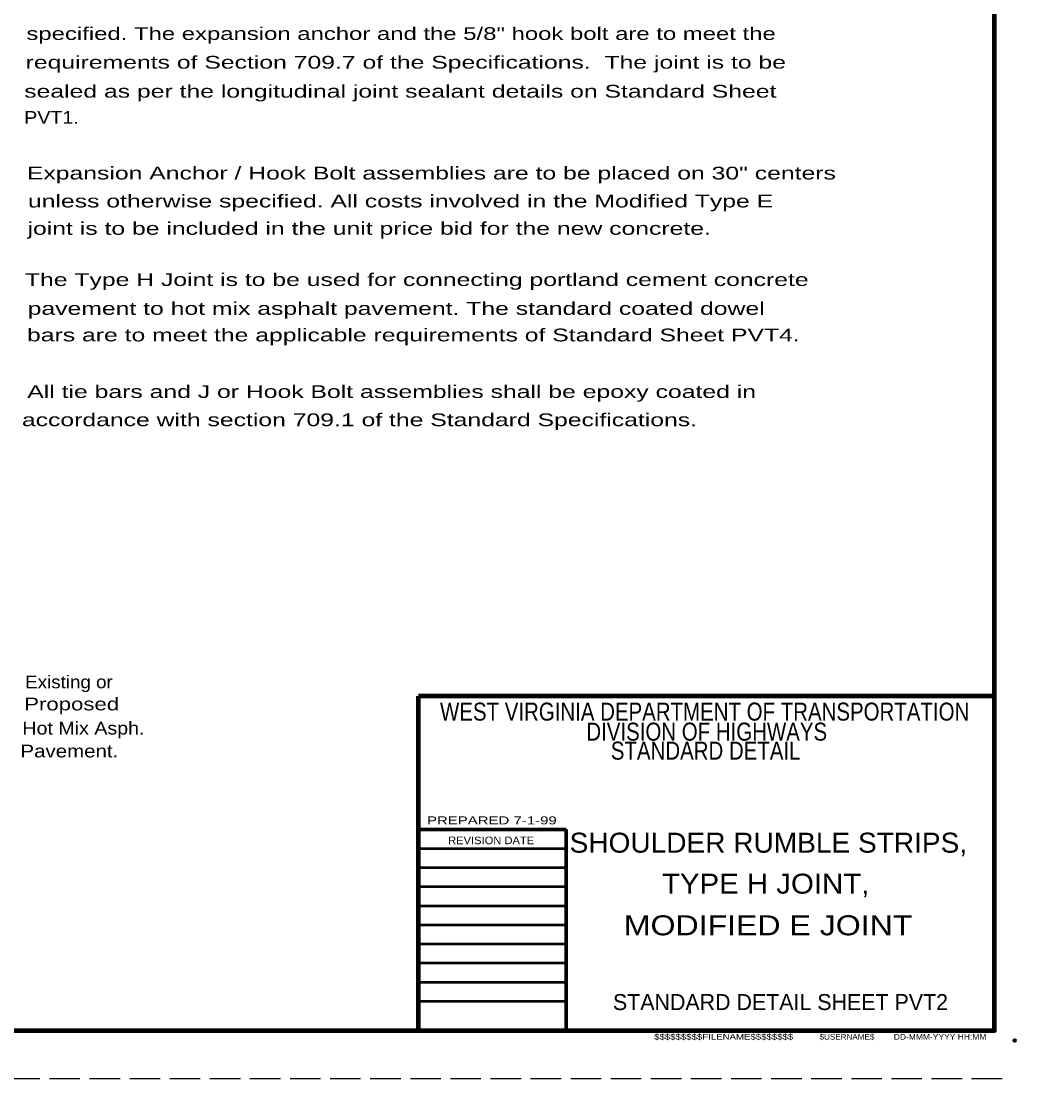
# Model space of a CAD drawing. Extents: x -26.7 to 8.7, y -11.7 to 10.3.
# Drawn here: x -1.72 to 8.65, y -11.73 to -0.7 of the extents above; entities that cross this region are included whole.
import ezdxf
from ezdxf.enums import TextEntityAlignment as Align

# ---------------------------------------------------------------- set-up
doc = ezdxf.new("R2010")
doc.units = 0
doc.header["$LTSCALE"] = 0.053
doc.header["$PDMODE"] = 32
doc.header["$PDSIZE"] = 0.0265
doc.linetypes.add('LONG_DASHED', pattern=[7.5, 6, -1.5])
doc.layers.add('1', color=7, linetype='Continuous', lineweight=35)
doc.layers.add('3', color=7, linetype='Continuous', lineweight=25)

msp = doc.modelspace()

# ---------------------------------------------------------------- linework, layer by layer
at = {"layer": '1', "lineweight": 106}
for p in [(8.42425, -7.73642), (2.42425, -11.22625)]:
    msp.add_line(p, (2.42425, -7.73642), dxfattribs=at)
at = {"layer": '1', "lineweight": 53}
for p, q in [((8.42425, -11.22625), (8.42425, -8.72725)), ((3.96217, -9.32725), (2.42425, -9.32725)), ((3.96217, -9.52625), (2.42425, -9.52625)), ((3.96217, -9.72525), (2.42425, -9.72525)), ((2.42425, -9.81625), (2.42425, -11.22625)), ((3.96217, -9.92425), (2.42425, -9.92425)), ((3.96217, -10.12325), (2.42425, -10.12325)), ((3.96217, -10.32225), (2.42425, -10.32225)), ((3.96217, -10.52125), (2.42425, -10.52125)), ((3.96217, -10.72025), (2.42425, -10.72025)), ((3.96217, -10.91925), (2.42425, -10.91925)), ((8.42425, -11.22625), (2.42425, -11.22625))]:
    msp.add_line(p, q, dxfattribs=at)
at = {"layer": '1', "lineweight": 70}
for p, q in [((3.96217, -9.12725), (2.42425, -9.12725)), ((3.96217, -11.22625), (3.96217, -9.12725))]:
    msp.add_line(p, q, dxfattribs=at)
at = {"layer": '1', "linetype": 'LONG_DASHED', "lineweight": 25}
msp.add_line((8.50758, -11.72625), (-26.69242, -11.72625), dxfattribs=at)
at = {"layer": '1', "lineweight": 158}
msp.add_lwpolyline([(8.42425, 9.77375), (8.42425, -11.22625), (-24.07575, -11.22625)], dxfattribs=at)
at = {"layer": '1'}
for p in [(8.42425, -11.22625), (8.63725, -11.32625)]:
    msp.add_point(p, dxfattribs=at)

# ---------------------------------------------------------------- texts
for s, height, width, p in [('specified. The expansion anchor and the 5/8" hook bolt are to meet the', 0.133, 1.4, (-1.66483, -0.89533)), ('requirements of Section 709.7 of the Specifications.  The joint is to be', 0.133, 1.45, (-1.6735, -1.19442)), ('sealed as per the longitudinal joint sealant details on Standard Sheet', 0.133, 1.45, (-1.688, -1.49667)), ('PVT1.', 0.133, 1.15, (-1.688, -1.76967)), ('Expansion Anchor / Hook Bolt assemblies are to be placed on 30" centers', 0.133, 1.45, (-1.66042, -2.34967)), ('unless otherwise specified. All costs involved in the Modified Type E', 0.133, 1.45, (-1.649, -2.6415)), ('joint is to be included in the unit price bid for the new concrete.', 0.133, 1.45, (-1.65358, -2.92642)), ('The Type H Joint is to be used for connecting portland cement concrete', 0.133, 1.45, (-1.68092, -3.46042)), ('pavement to hot mix asphalt pavement. The standard coated dowel  ', 0.133, 1.45, (-1.652, -3.76108)), ('bars are to meet the applicable requirements of Standard Sheet PVT4.', 0.133, 1.45, (-1.65883, -4.03767)), ('All tie bars and J or Hook Bolt assemblies shall be epoxy coated in ', 0.133, 1.45, (-1.65608, -4.62783)), (' accordance with section 709.1 of the Standard Specifications.', 0.133, 1.45, (-1.78383, -4.92175)), ('REVISION DATE', 0.079, 1.1, (2.73133, -9.27992)), ('$$$$$$$$$FILENAME$$$$$$$$', 0.06, 1.25, (4.88, -11.318)), ('$USERNAME$', 0.06, 1.05, (6.60408, -11.318)), ('DD-MMM-YYYY HH:MM', 0.06, 1.1, (7.37767, -11.318))]:
    msp.add_text(s, height=height, dxfattribs=dict(at, width=width)).set_placement(p)
for s, height, width, p in [('WEST VIRGINIA DEPARTMENT OF TRANSPORTATION', 0.1875, 0.85, (5.406, -7.99133)), ('DIVISION OF HIGHWAYS', 0.1875, 0.85, (5.42788, -8.20025)), ('STANDARD DETAIL', 0.1875, 0.85, (5.41658, -8.39842)), ('  PREPARED 7-1-99 ', 0.08333, 1.4, (3.16575, -9.07325)), (' SHOULDER RUMBLE STRIPS,', 0.2083, 1.05, (6.02946, -9.36833)), ('    TYPE H JOINT,    ', 0.2083, 1.1, (6.04217, -9.79542)), ('    MODIFIED E JOINT    ', 0.2083, 1.2, (6.06771, -10.22967))]:
    msp.add_text(s, height=height, dxfattribs=dict(at, width=width)).set_placement(p, align=Align.CENTER)
msp.add_text('STANDARD DETAIL SHEET PVT2', height=0.1667, dxfattribs=at).set_placement((6.19646, -11.00908), align=Align.CENTER)
at = {"layer": '3'}
for s, width, p in [('Existing or ', 1.1, (-1.67817, -7.6545)), ('Proposed  ', 1.3, (-1.68833, -7.88475)), ('Hot Mix Asph.', 1.15, (-1.70708, -8.13667)), ('Pavement.', 1.2, (-1.72742, -8.37508))]:
    msp.add_text(s, height=0.133, dxfattribs=dict(at, width=width)).set_placement(p)

doc.saveas('drawing.dxf')
